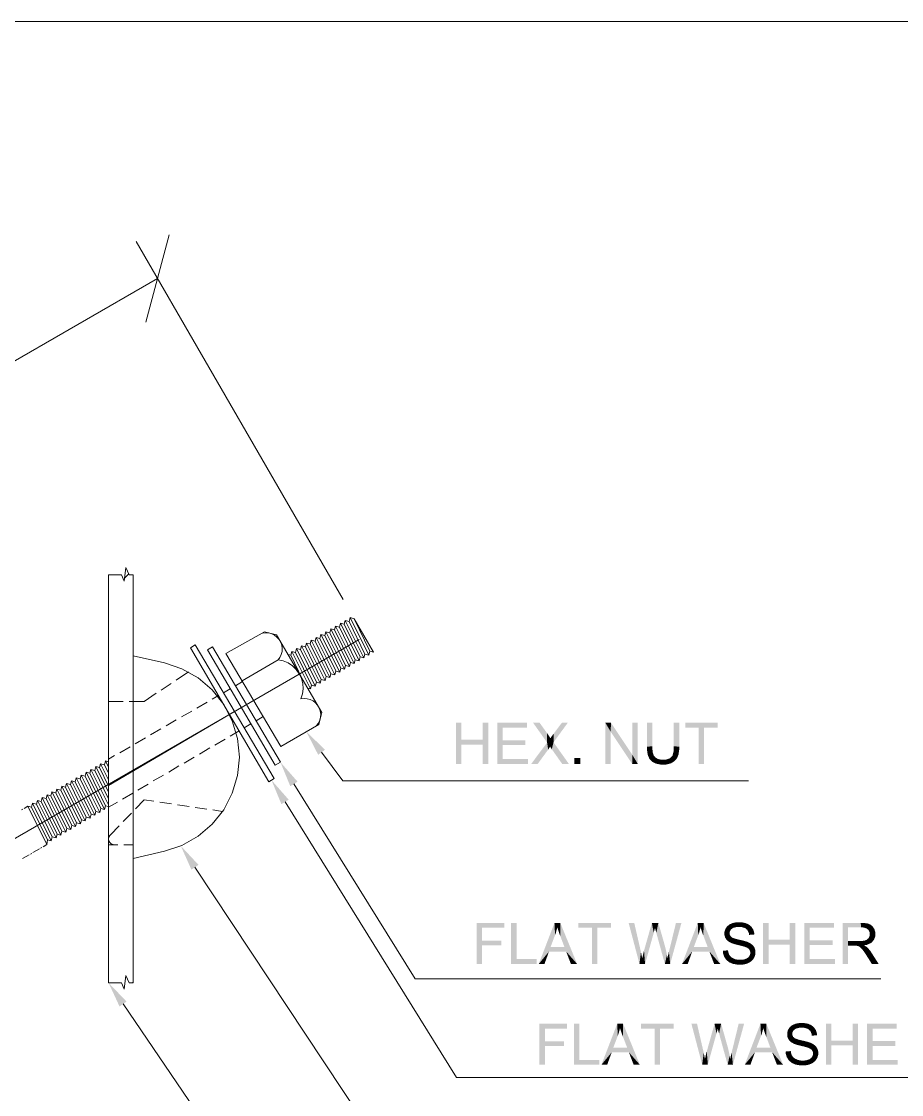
# Model space of a CAD drawing. Header units: millimetres. Extents: x 2 to 579, y 1 to 405.
# Drawn here: x 183.22 to 201.74, y 126.19 to 148.78 of the extents above; entities that cross this region are included whole.
import ezdxf

# ---------------------------------------------------------------- set-up
doc = ezdxf.new("R2010")
doc.units = ezdxf.units.MM
doc.linetypes.add('XKITLINE00', pattern=[0])
doc.layers.add('LinkedObject', color=7, linetype='Continuous', lineweight=0)

# ---------------------------------------------------------------- blocks, each defined once
blk = doc.blocks.new('*A4')
at = {"layer": 'LinkedObject'}
for color, points in [(7, [(192.477, 133.66), (192.363, 133.151), (192.363, 134.015)]), (7, [(192.477, 133.66), (192.363, 134.015), (192.477, 134.015)]), (7, [(193.041, 134.015), (192.927, 133.66), (192.927, 134.015)]), (7, [(192.927, 133.558), (192.927, 133.66), (193.041, 134.015)]), (7, [(192.927, 133.558), (193.041, 134.015), (193.041, 133.151)]), (7, [(193.346, 133.649), (193.232, 133.151), (193.232, 134.015)]), (7, [(193.346, 133.649), (193.232, 134.015), (193.346, 133.913)]), (7, [(193.857, 133.913), (193.232, 134.015), (193.857, 134.015)]), (7, [(193.346, 133.913), (193.232, 134.015), (193.857, 133.913)]), (7, [(194.124, 134.015), (194.281, 133.599), (193.987, 134.015)]), (7, [(194.281, 133.795), (194.281, 133.599), (194.124, 134.015)]), (7, [(194.416, 133.605), (194.417, 133.785), (194.715, 134.015)]), (7, [(194.715, 134.015), (194.417, 133.785), (194.591, 134.015)]), (7, [(195.508, 134.015), (195.618, 133.83), (195.508, 133.151)]), (7, [(195.618, 133.83), (195.508, 134.015), (195.626, 134.015)]), (7, [(195.618, 133.83), (195.626, 134.015), (196.071, 133.151)]), (7, [(196.071, 133.151), (195.626, 134.015), (196.078, 133.337)]), (7, [(196.188, 134.015), (196.078, 133.337), (196.078, 134.015)]), (7, [(196.188, 133.151), (196.078, 133.337), (196.188, 134.015)]), (7, [(196.497, 134.015), (196.383, 133.516), (196.383, 134.015)]), (7, [(196.497, 133.517), (196.383, 133.516), (196.497, 134.015)]), (7, [(197.062, 134.015), (196.948, 133.517), (196.948, 134.015)]), (7, [(197.062, 133.516), (196.948, 133.517), (197.062, 134.015)]), (7, [(197.187, 134.015), (197.471, 133.913), (197.187, 133.913)]), (7, [(197.585, 133.913), (197.471, 133.913), (197.187, 134.015)]), (7, [(197.585, 133.913), (197.187, 134.015), (197.871, 134.015)]), (7, [(197.585, 133.913), (197.871, 134.015), (197.871, 133.913)]), (6, [(189.606, 133.449), (189.462, 133.342), (189.212, 133.829)]), (7, [(194.305, 133.76), (194.281, 133.599), (194.281, 133.795)]), (7, [(194.417, 133.785), (194.416, 133.605), (194.398, 133.76)]), (7, [(195.508, 133.151), (195.618, 133.83), (195.618, 133.151)]), (7, [(197.471, 133.151), (197.585, 133.913), (197.585, 133.151)]), (7, [(197.471, 133.913), (197.585, 133.913), (197.471, 133.151)]), (7, [(192.477, 133.558), (192.363, 133.151), (192.477, 133.66)]), (7, [(192.363, 133.151), (192.477, 133.558), (192.477, 133.151)]), (7, [(192.477, 133.66), (192.927, 133.558), (192.477, 133.558)]), (7, [(192.927, 133.66), (192.927, 133.558), (192.477, 133.66)]), (7, [(192.927, 133.558), (193.041, 133.151), (192.927, 133.151)]), (7, [(193.346, 133.547), (193.232, 133.151), (193.346, 133.649)]), (7, [(193.825, 133.547), (193.346, 133.649), (193.825, 133.649)]), (7, [(193.346, 133.547), (193.346, 133.649), (193.825, 133.547)]), (7, [(194.281, 133.599), (194.303, 133.451), (193.947, 133.151)]), (7, [(194.34, 133.707), (194.281, 133.599), (194.305, 133.76)]), (7, [(194.35, 133.689), (194.281, 133.599), (194.34, 133.707)]), (7, [(194.281, 133.599), (194.35, 133.689), (194.416, 133.605)]), (7, [(194.416, 133.605), (194.344, 133.513), (194.281, 133.599)]), (7, [(194.303, 133.451), (194.281, 133.599), (194.309, 133.46)]), (7, [(194.309, 133.46), (194.281, 133.599), (194.33, 133.491)]), (7, [(194.33, 133.491), (194.281, 133.599), (194.344, 133.513)]), (7, [(194.344, 133.513), (194.416, 133.605), (194.353, 133.499)]), (7, [(194.364, 133.711), (194.416, 133.605), (194.35, 133.689)]), (7, [(194.353, 133.499), (194.416, 133.605), (194.37, 133.472)]), (7, [(194.398, 133.76), (194.416, 133.605), (194.364, 133.711)]), (7, [(194.37, 133.472), (194.416, 133.605), (194.38, 133.459)]), (7, [(194.38, 133.459), (194.416, 133.605), (194.597, 133.151)]), (7, [(194.597, 133.151), (194.416, 133.605), (194.738, 133.151)]), (7, [(193.346, 133.253), (193.232, 133.151), (193.346, 133.547)]), (7, [(193.947, 133.151), (194.303, 133.451), (194.084, 133.151)]), (7, [(196.078, 133.337), (196.188, 133.151), (196.071, 133.151)]), (7, [(196.497, 133.517), (196.383, 133.447), (196.383, 133.516)]), (7, [(196.497, 133.46), (196.383, 133.447), (196.497, 133.517)]), (7, [(196.497, 133.46), (196.416, 133.3), (196.383, 133.447)]), (7, [(196.383, 133.447), (196.416, 133.3), (196.399, 133.339)]), (7, [(196.507, 133.377), (196.416, 133.3), (196.497, 133.46)]), (7, [(196.416, 133.3), (196.507, 133.377), (196.518, 133.351)]), (7, [(196.528, 133.324), (196.416, 133.3), (196.518, 133.351)]), (7, [(196.528, 133.324), (196.526, 133.178), (196.416, 133.3)]), (7, [(196.564, 133.283), (196.526, 133.178), (196.528, 133.324)]), (7, [(197.032, 133.309), (196.894, 133.297), (196.921, 133.325)]), (7, [(196.921, 133.325), (197.062, 133.516), (197.032, 133.309)]), (7, [(196.948, 133.435), (197.062, 133.516), (196.921, 133.325)]), (7, [(197.062, 133.516), (196.948, 133.435), (196.948, 133.517)]), (7, [(197.032, 133.309), (197.062, 133.516), (197.047, 133.348)]), (7, [(197.047, 133.348), (197.062, 133.516), (197.062, 133.451)]), (6, [(189.028, 132.776), (188.875, 132.68), (188.667, 133.187)]), (7, [(193.232, 133.151), (193.346, 133.253), (193.877, 133.151)]), (7, [(193.877, 133.151), (193.346, 133.253), (193.877, 133.253)]), (7, [(194.977, 133.272), (194.856, 133.151), (194.856, 133.272)]), (7, [(194.977, 133.151), (194.856, 133.151), (194.977, 133.272)]), (7, [(196.416, 133.3), (196.526, 133.178), (196.432, 133.26)]), (7, [(196.432, 133.26), (196.526, 133.178), (196.487, 133.199)]), (7, [(196.526, 133.178), (196.564, 133.283), (196.589, 133.268)]), (7, [(196.615, 133.254), (196.526, 133.178), (196.589, 133.268)]), (7, [(196.615, 133.254), (196.724, 133.137), (196.526, 133.178)]), (7, [(196.526, 133.178), (196.724, 133.137), (196.564, 133.158)]), (7, [(196.564, 133.158), (196.724, 133.137), (196.663, 133.137)]), (7, [(196.677, 133.239), (196.724, 133.137), (196.615, 133.254)]), (7, [(196.724, 133.137), (196.677, 133.239), (196.714, 133.239)]), (7, [(196.777, 133.239), (196.724, 133.137), (196.714, 133.239)]), (7, [(196.724, 133.137), (196.777, 133.239), (196.787, 133.137)]), (7, [(196.926, 133.185), (196.777, 133.239), (196.867, 133.268)]), (7, [(196.887, 133.161), (196.777, 133.239), (196.926, 133.185)]), (7, [(196.787, 133.137), (196.777, 133.239), (196.887, 133.161)]), (7, [(196.894, 133.297), (196.964, 133.209), (196.867, 133.268)]), (7, [(196.867, 133.268), (196.964, 133.209), (196.926, 133.185)]), (7, [(197.017, 133.271), (196.894, 133.297), (197.032, 133.309)]), (7, [(196.964, 133.209), (196.894, 133.297), (197.017, 133.271)]), (6, [(188.841, 132.397), (188.688, 132.302), (188.479, 132.808)]), (6, [(186.943, 131.024), (186.793, 130.924), (186.57, 131.424)]), (7, [(192.912, 129.431), (192.798, 128.937), (192.798, 129.801)]), (7, [(192.912, 129.431), (192.798, 129.801), (192.912, 129.699)]), (7, [(193.38, 129.699), (192.798, 129.801), (193.38, 129.801)]), (7, [(192.912, 129.699), (192.798, 129.801), (193.38, 129.699)]), (7, [(193.638, 129.801), (193.524, 128.937), (193.524, 129.801)]), (7, [(193.638, 129.039), (193.524, 128.937), (193.638, 129.801)]), (7, [(194.436, 129.801), (194.448, 129.545), (194.105, 128.937)]), (7, [(194.448, 129.545), (194.436, 129.801), (194.463, 129.586)]), (7, [(194.463, 129.586), (194.436, 129.801), (194.486, 129.669)]), (7, [(194.486, 129.669), (194.436, 129.801), (194.494, 129.711)]), (7, [(194.559, 129.801), (194.494, 129.711), (194.436, 129.801)]), (7, [(194.494, 129.711), (194.559, 129.801), (194.505, 129.675)]), (7, [(194.505, 129.675), (194.559, 129.801), (194.535, 129.585)]), (7, [(194.535, 129.585), (194.559, 129.801), (194.556, 129.531)]), (7, [(194.556, 129.531), (194.559, 129.801), (194.646, 129.292)]), (7, [(194.646, 129.292), (194.559, 129.801), (194.682, 129.199)]), (7, [(194.682, 129.199), (194.559, 129.801), (194.912, 128.937)]), (7, [(194.939, 129.801), (195.223, 129.699), (194.939, 129.699)]), (7, [(195.337, 129.699), (195.223, 129.699), (194.939, 129.801)]), (7, [(195.337, 129.699), (194.939, 129.801), (195.623, 129.801)]), (7, [(195.337, 129.699), (195.623, 129.801), (195.623, 129.699)]), (7, [(196.115, 129.801), (196.225, 128.937), (195.997, 129.801)]), (7, [(196.246, 129.235), (196.225, 128.937), (196.115, 129.801)]), (7, [(196.486, 129.801), (196.526, 129.595), (196.321, 129.218)]), (7, [(196.526, 129.595), (196.486, 129.801), (196.531, 129.616)]), (7, [(196.531, 129.616), (196.486, 129.801), (196.544, 129.667)]), (7, [(196.544, 129.667), (196.486, 129.801), (196.552, 129.697)]), (7, [(196.623, 129.801), (196.552, 129.697), (196.486, 129.801)]), (7, [(196.552, 129.697), (196.623, 129.801), (196.554, 129.687)]), (7, [(196.554, 129.687), (196.623, 129.801), (196.568, 129.636)]), (7, [(196.568, 129.636), (196.623, 129.801), (196.579, 129.595)]), (7, [(196.579, 129.595), (196.623, 129.801), (196.747, 129.364)]), (7, [(197.108, 129.801), (196.858, 129.246), (196.993, 129.801)]), (7, [(196.872, 128.937), (196.858, 129.246), (197.108, 129.801)]), (7, [(197.452, 129.801), (197.463, 129.545), (197.12, 128.937)]), (7, [(197.463, 129.545), (197.452, 129.801), (197.478, 129.586)]), (7, [(197.478, 129.586), (197.452, 129.801), (197.501, 129.669)]), (7, [(197.501, 129.669), (197.452, 129.801), (197.51, 129.711)]), (7, [(197.575, 129.801), (197.51, 129.711), (197.452, 129.801)]), (7, [(197.51, 129.711), (197.575, 129.801), (197.52, 129.675)]), (7, [(197.52, 129.675), (197.575, 129.801), (197.551, 129.585)]), (7, [(197.551, 129.585), (197.575, 129.801), (197.571, 129.531)]), (7, [(197.571, 129.531), (197.575, 129.801), (197.661, 129.292)]), (7, [(197.661, 129.292), (197.575, 129.801), (197.697, 129.199)]), (7, [(197.697, 129.199), (197.575, 129.801), (197.927, 128.937)]), (7, [(198.069, 129.728), (198.17, 129.677), (198.05, 129.7)]), (7, [(198.123, 129.772), (198.17, 129.677), (198.069, 129.728)]), (7, [(198.194, 129.696), (198.123, 129.772), (198.158, 129.786)]), (7, [(198.17, 129.677), (198.123, 129.772), (198.194, 129.696)]), (7, [(198.194, 129.801), (198.269, 129.715), (198.158, 129.786)]), (7, [(198.158, 129.786), (198.269, 129.715), (198.194, 129.696)]), (7, [(198.273, 129.816), (198.269, 129.715), (198.194, 129.801)]), (7, [(198.317, 129.816), (198.269, 129.715), (198.273, 129.816)]), (7, [(198.269, 129.715), (198.317, 129.816), (198.321, 129.715)]), (7, [(198.317, 129.816), (198.371, 129.715), (198.321, 129.715)]), (7, [(198.449, 129.8), (198.317, 129.816), (198.365, 129.816)]), (7, [(198.486, 129.785), (198.317, 129.816), (198.449, 129.8)]), (7, [(198.446, 129.694), (198.317, 129.816), (198.486, 129.785)]), (7, [(198.371, 129.715), (198.317, 129.816), (198.446, 129.694)]), (7, [(198.486, 129.785), (198.472, 129.673), (198.446, 129.694)]), (7, [(198.523, 129.77), (198.472, 129.673), (198.486, 129.785)]), (7, [(198.472, 129.673), (198.523, 129.77), (198.497, 129.652)]), (7, [(198.497, 129.652), (198.523, 129.77), (198.599, 129.694)]), (7, [(198.599, 129.694), (198.523, 129.77), (198.579, 129.724)]), (7, [(198.941, 129.446), (198.827, 128.937), (198.827, 129.801)]), (7, [(198.941, 129.446), (198.827, 129.801), (198.941, 129.801)]), (7, [(199.504, 129.801), (199.39, 129.446), (199.39, 129.801)]), (7, [(199.39, 129.344), (199.39, 129.446), (199.504, 129.801)]), (7, [(199.39, 129.344), (199.504, 129.801), (199.504, 128.937)]), (7, [(199.81, 129.435), (199.696, 128.937), (199.696, 129.801)]), (7, [(199.81, 129.435), (199.696, 129.801), (199.81, 129.699)]), (7, [(200.321, 129.699), (199.696, 129.801), (200.321, 129.801)]), (7, [(199.81, 129.699), (199.696, 129.801), (200.321, 129.699)]), (7, [(200.615, 129.42), (200.501, 128.937), (200.501, 129.801)]), (7, [(200.501, 129.801), (200.615, 129.706), (200.615, 129.42)]), (7, [(200.888, 129.706), (200.501, 129.801), (200.883, 129.801)]), (7, [(200.615, 129.706), (200.501, 129.801), (200.888, 129.706)]), (7, [(200.883, 129.801), (200.936, 129.706), (200.888, 129.706)]), (7, [(201.028, 129.79), (200.883, 129.801), (200.941, 129.801)]), (7, [(201.058, 129.778), (200.883, 129.801), (201.028, 129.79)]), (7, [(201.006, 129.686), (200.883, 129.801), (201.058, 129.778)]), (7, [(200.936, 129.706), (200.883, 129.801), (201.006, 129.686)]), (7, [(201.058, 129.778), (201.028, 129.667), (201.006, 129.686)]), (7, [(201.088, 129.766), (201.028, 129.667), (201.058, 129.778)]), (7, [(201.028, 129.667), (201.088, 129.766), (201.05, 129.647)]), (7, [(201.05, 129.647), (201.088, 129.766), (201.154, 129.696)]), (7, [(201.154, 129.696), (201.088, 129.766), (201.136, 129.725)]), (7, [(194.105, 128.937), (194.448, 129.545), (194.353, 129.292)]), (7, [(195.223, 128.937), (195.337, 129.699), (195.337, 128.937)]), (7, [(195.223, 129.699), (195.337, 129.699), (195.223, 128.937)]), (7, [(196.321, 129.218), (196.526, 129.595), (196.343, 128.937)]), (7, [(196.747, 129.364), (196.76, 128.937), (196.579, 129.595)]), (7, [(197.12, 128.937), (197.463, 129.545), (197.368, 129.292)]), (7, [(198.05, 129.7), (198.013, 129.578), (198.032, 129.672)]), (7, [(198.146, 129.658), (198.013, 129.578), (198.05, 129.7)]), (7, [(198.032, 129.672), (198.013, 129.578), (198.013, 129.61)]), (7, [(198.123, 129.612), (198.013, 129.578), (198.146, 129.658)]), (7, [(198.013, 129.578), (198.123, 129.612), (198.123, 129.585)]), (7, [(198.123, 129.562), (198.013, 129.578), (198.123, 129.585)]), (7, [(198.013, 129.578), (198.123, 129.562), (198.013, 129.548)]), (7, [(198.013, 129.548), (198.123, 129.562), (198.028, 129.494)]), (7, [(198.028, 129.494), (198.123, 129.562), (198.043, 129.47)]), (7, [(198.043, 129.47), (198.123, 129.562), (198.14, 129.524)]), (7, [(198.14, 129.524), (198.104, 129.406), (198.043, 129.47)]), (7, [(198.05, 129.7), (198.17, 129.677), (198.146, 129.658)]), (7, [(198.156, 129.509), (198.104, 129.406), (198.14, 129.524)]), (7, [(198.104, 129.406), (198.156, 129.509), (198.135, 129.389)]), (7, [(198.135, 129.389), (198.156, 129.509), (198.173, 129.493)]), (7, [(198.135, 129.389), (198.173, 129.493), (198.159, 129.377)]), (7, [(198.159, 129.377), (198.173, 129.493), (198.242, 129.35)]), (7, [(198.242, 129.35), (198.173, 129.493), (198.259, 129.463)]), (7, [(198.599, 129.694), (198.527, 129.59), (198.497, 129.652)]), (7, [(198.619, 129.664), (198.527, 129.59), (198.599, 129.694)]), (7, [(198.64, 129.596), (198.527, 129.59), (198.619, 129.664)]), (7, [(198.641, 129.558), (198.527, 129.59), (198.64, 129.596)]), (7, [(198.527, 129.59), (198.641, 129.558), (198.531, 129.549)]), (7, [(201.05, 129.488), (201.131, 129.411), (201.038, 129.471)]), (7, [(201.154, 129.696), (201.072, 129.597), (201.05, 129.647)]), (7, [(201.061, 129.506), (201.131, 129.411), (201.05, 129.488)]), (7, [(201.061, 129.506), (201.19, 129.566), (201.131, 129.411)]), (7, [(201.072, 129.545), (201.19, 129.566), (201.061, 129.506)]), (7, [(201.172, 129.666), (201.072, 129.597), (201.154, 129.696)]), (7, [(201.19, 129.601), (201.072, 129.597), (201.172, 129.666)]), (7, [(201.19, 129.566), (201.072, 129.597), (201.19, 129.601)]), (7, [(201.072, 129.597), (201.19, 129.566), (201.072, 129.566)]), (7, [(201.19, 129.566), (201.072, 129.545), (201.072, 129.566)]), (7, [(201.131, 129.411), (201.19, 129.566), (201.16, 129.442)]), (7, [(201.16, 129.442), (201.19, 129.566), (201.19, 129.52)]), (7, [(192.912, 129.33), (192.798, 128.937), (192.912, 129.431)]), (7, [(192.798, 128.937), (192.912, 129.33), (192.912, 128.937)]), (7, [(193.317, 129.33), (192.912, 129.431), (193.317, 129.431)]), (7, [(192.912, 129.33), (192.912, 129.431), (193.317, 129.33)]), (7, [(194.32, 129.199), (194.105, 128.937), (194.353, 129.292)]), (7, [(194.353, 129.292), (194.682, 129.199), (194.32, 129.199)]), (7, [(194.646, 129.292), (194.682, 129.199), (194.353, 129.292)]), (7, [(196.77, 129.282), (196.76, 128.937), (196.747, 129.364)]), (7, [(196.804, 129.129), (196.76, 128.937), (196.77, 129.282)]), (7, [(197.335, 129.199), (197.12, 128.937), (197.368, 129.292)]), (7, [(197.368, 129.292), (197.697, 129.199), (197.335, 129.199)]), (7, [(197.661, 129.292), (197.697, 129.199), (197.368, 129.292)]), (7, [(198.043, 129.47), (198.104, 129.406), (198.058, 129.446)]), (7, [(198.242, 129.35), (198.259, 129.463), (198.302, 129.335)]), (7, [(198.302, 129.335), (198.259, 129.463), (198.329, 129.447)]), (7, [(198.302, 129.335), (198.329, 129.447), (198.361, 129.321)]), (7, [(198.361, 129.321), (198.329, 129.447), (198.398, 129.431)]), (7, [(198.361, 129.321), (198.398, 129.431), (198.438, 129.3)]), (7, [(198.438, 129.3), (198.398, 129.431), (198.456, 129.293)]), (7, [(198.456, 129.293), (198.398, 129.431), (198.483, 129.283)]), (7, [(198.494, 129.404), (198.483, 129.283), (198.398, 129.431)]), (7, [(198.52, 129.392), (198.483, 129.283), (198.494, 129.404)]), (7, [(198.483, 129.283), (198.52, 129.392), (198.522, 129.258)]), (7, [(198.522, 129.258), (198.52, 129.392), (198.557, 129.374)]), (7, [(198.522, 129.258), (198.557, 129.374), (198.534, 129.242)]), (7, [(198.534, 129.242), (198.557, 129.374), (198.545, 129.227)]), (7, [(198.557, 129.374), (198.631, 129.304), (198.545, 129.227)]), (7, [(198.545, 129.227), (198.631, 129.304), (198.557, 129.192)]), (7, [(198.631, 129.304), (198.557, 129.374), (198.613, 129.33)]), (7, [(198.557, 129.192), (198.631, 129.304), (198.649, 129.277)]), (7, [(198.557, 129.192), (198.649, 129.277), (198.557, 129.171)]), (7, [(198.557, 129.171), (198.649, 129.277), (198.557, 129.151)]), (7, [(198.649, 129.277), (198.667, 129.181), (198.557, 129.151)]), (7, [(198.667, 129.181), (198.649, 129.277), (198.667, 129.216)]), (7, [(198.941, 129.344), (198.827, 128.937), (198.941, 129.446)]), (7, [(198.827, 128.937), (198.941, 129.344), (198.941, 128.937)]), (7, [(198.941, 129.446), (199.39, 129.344), (198.941, 129.344)]), (7, [(199.39, 129.446), (199.39, 129.344), (198.941, 129.446)]), (7, [(199.39, 129.344), (199.504, 128.937), (199.39, 128.937)]), (7, [(199.81, 129.333), (199.696, 128.937), (199.81, 129.435)]), (7, [(199.81, 129.039), (199.696, 128.937), (199.81, 129.333)]), (7, [(200.289, 129.333), (199.81, 129.435), (200.289, 129.435)]), (7, [(199.81, 129.333), (199.81, 129.435), (200.289, 129.333)]), (7, [(200.615, 129.42), (200.615, 129.321), (200.501, 128.937)]), (7, [(200.501, 128.937), (200.615, 129.321), (200.615, 128.937)]), (7, [(200.747, 129.321), (200.615, 129.42), (200.86, 129.42)]), (7, [(200.615, 129.321), (200.615, 129.42), (200.747, 129.321)]), (7, [(200.747, 129.321), (200.86, 129.42), (200.769, 129.321)]), (7, [(200.769, 129.321), (200.86, 129.42), (200.801, 129.319)]), (7, [(200.801, 129.319), (200.86, 129.42), (200.81, 129.317)]), (7, [(200.81, 129.317), (200.86, 129.42), (200.824, 129.314)]), (7, [(200.824, 129.314), (200.86, 129.42), (200.85, 129.302)]), (7, [(200.85, 129.302), (200.86, 129.42), (200.899, 129.42)]), (7, [(200.85, 129.302), (200.899, 129.42), (200.863, 129.294)]), (7, [(200.899, 129.42), (200.947, 129.33), (200.863, 129.294)]), (7, [(200.863, 129.294), (200.947, 129.33), (200.875, 129.286)]), (7, [(200.947, 129.33), (200.904, 129.257), (200.875, 129.286)]), (7, [(200.96, 129.428), (200.947, 129.33), (200.899, 129.42)]), (7, [(200.97, 129.319), (200.904, 129.257), (200.947, 129.33)]), (7, [(200.904, 129.257), (200.97, 129.319), (200.921, 129.236)]), (7, [(200.921, 129.236), (200.97, 129.319), (200.937, 129.215)]), (7, [(200.937, 129.215), (200.97, 129.319), (201.016, 129.287)]), (7, [(201.016, 129.287), (200.978, 129.156), (200.937, 129.215)]), (7, [(200.947, 129.33), (200.96, 129.428), (201.009, 129.339)]), (7, [(200.982, 129.436), (201.131, 129.411), (200.96, 129.428)]), (7, [(201.101, 129.379), (200.96, 129.428), (201.131, 129.411)]), (7, [(201.009, 129.339), (200.96, 129.428), (201.101, 129.379)]), (7, [(201.016, 129.287), (200.97, 129.319), (201.004, 129.298)]), (7, [(201.041, 129.264), (200.978, 129.156), (201.016, 129.287)]), (7, [(201.088, 129.207), (200.978, 129.156), (201.041, 129.264)]), (7, [(201.004, 129.445), (201.131, 129.411), (200.982, 129.436)]), (7, [(201.131, 129.411), (201.004, 129.445), (201.038, 129.471)]), (7, [(193.524, 128.937), (193.638, 129.039), (194.063, 128.937)]), (7, [(194.063, 128.937), (193.638, 129.039), (194.063, 129.039)]), (7, [(194.105, 128.937), (194.32, 129.199), (194.225, 128.937)]), (7, [(194.682, 129.199), (194.912, 128.937), (194.782, 128.937)]), (7, [(196.256, 129.19), (196.225, 128.937), (196.246, 129.235)]), (7, [(196.274, 129.102), (196.225, 128.937), (196.256, 129.19)]), (7, [(196.282, 129.058), (196.225, 128.937), (196.274, 129.102)]), (7, [(196.282, 129.058), (196.343, 128.937), (196.225, 128.937)]), (7, [(196.299, 129.127), (196.343, 128.937), (196.282, 129.058)]), (7, [(196.318, 129.207), (196.343, 128.937), (196.299, 129.127)]), (7, [(196.321, 129.218), (196.343, 128.937), (196.318, 129.207)]), (7, [(196.814, 129.058), (196.76, 128.937), (196.804, 129.129)]), (7, [(196.814, 129.058), (196.872, 128.937), (196.76, 128.937)]), (7, [(196.823, 129.099), (196.872, 128.937), (196.814, 129.058)]), (7, [(196.844, 129.193), (196.872, 128.937), (196.823, 129.099)]), (7, [(196.858, 129.246), (196.872, 128.937), (196.844, 129.193)]), (7, [(197.12, 128.937), (197.335, 129.199), (197.241, 128.937)]), (7, [(197.697, 129.199), (197.927, 128.937), (197.797, 128.937)]), (7, [(198.093, 129.192), (197.981, 129.215), (198.089, 129.224)]), (7, [(197.981, 129.215), (198.028, 129.059), (197.982, 129.171)]), (7, [(198.093, 129.192), (198.028, 129.059), (197.981, 129.215)]), (7, [(197.982, 129.171), (198.028, 129.059), (198.006, 129.094)]), (7, [(198.111, 129.138), (198.028, 129.059), (198.093, 129.192)]), (7, [(198.028, 129.059), (198.111, 129.138), (198.051, 129.025)]), (7, [(198.051, 129.025), (198.111, 129.138), (198.113, 128.974)]), (7, [(198.125, 129.118), (198.113, 128.974), (198.111, 129.138)]), (7, [(198.139, 129.097), (198.113, 128.974), (198.125, 129.118)]), (7, [(198.139, 129.097), (198.152, 128.957), (198.113, 128.974)]), (7, [(198.182, 129.063), (198.152, 128.957), (198.139, 129.097)]), (7, [(198.152, 128.957), (198.182, 129.063), (198.192, 128.94)]), (7, [(198.211, 129.05), (198.192, 128.94), (198.182, 129.063)]), (7, [(198.241, 129.037), (198.192, 128.94), (198.211, 129.05)]), (7, [(198.241, 129.037), (198.29, 128.923), (198.192, 128.94)]), (7, [(198.307, 129.025), (198.29, 128.923), (198.241, 129.037)]), (7, [(198.434, 129.034), (198.515, 128.956), (198.376, 129.025)]), (7, [(198.459, 129.044), (198.608, 129.021), (198.434, 129.034)]), (7, [(198.551, 128.973), (198.434, 129.034), (198.608, 129.021)]), (7, [(198.515, 128.956), (198.434, 129.034), (198.551, 128.973)]), (7, [(198.484, 129.054), (198.608, 129.021), (198.459, 129.044)]), (7, [(198.521, 129.08), (198.628, 129.051), (198.484, 129.054)]), (7, [(198.484, 129.054), (198.628, 129.051), (198.608, 129.021)]), (7, [(198.533, 129.097), (198.647, 129.082), (198.521, 129.08)]), (7, [(198.628, 129.051), (198.521, 129.08), (198.647, 129.082)]), (7, [(198.545, 129.114), (198.647, 129.082), (198.533, 129.097)]), (7, [(198.545, 129.114), (198.667, 129.181), (198.647, 129.082)]), (7, [(198.557, 129.151), (198.667, 129.181), (198.545, 129.114)]), (7, [(198.647, 129.082), (198.667, 129.181), (198.667, 129.147)]), (7, [(199.696, 128.937), (199.81, 129.039), (200.341, 128.937)]), (7, [(200.341, 128.937), (199.81, 129.039), (200.341, 129.039)]), (7, [(200.978, 129.156), (201.088, 129.207), (201.003, 129.117)]), (7, [(201.003, 129.117), (201.088, 129.207), (201.11, 129.172)]), (7, [(201.003, 129.117), (201.11, 129.172), (201.117, 128.937)]), (7, [(201.117, 128.937), (201.11, 129.172), (201.26, 128.937)]), (7, [(198.307, 129.025), (198.349, 128.923), (198.29, 128.923)]), (7, [(198.344, 129.025), (198.349, 128.923), (198.307, 129.025)]), (7, [(198.344, 129.025), (198.395, 128.923), (198.349, 128.923)]), (7, [(198.376, 129.025), (198.395, 128.923), (198.344, 129.025)]), (7, [(198.376, 129.025), (198.515, 128.956), (198.395, 128.923)]), (7, [(198.395, 128.923), (198.515, 128.956), (198.478, 128.94)]), (6, [(185.428, 128.145), (185.28, 128.043), (185.05, 128.54)]), (7, [(194.233, 127.31), (194.119, 126.816), (194.119, 127.68)]), (7, [(194.233, 127.31), (194.119, 127.68), (194.233, 127.578)]), (7, [(194.701, 127.578), (194.119, 127.68), (194.701, 127.68)]), (7, [(194.233, 127.578), (194.119, 127.68), (194.701, 127.578)]), (7, [(194.958, 127.68), (194.844, 126.816), (194.844, 127.68)]), (7, [(194.958, 126.918), (194.844, 126.816), (194.958, 127.68)]), (7, [(195.757, 127.68), (195.768, 127.424), (195.425, 126.816)]), (7, [(195.768, 127.424), (195.757, 127.68), (195.783, 127.465)]), (7, [(195.783, 127.465), (195.757, 127.68), (195.806, 127.547)]), (7, [(195.806, 127.547), (195.757, 127.68), (195.815, 127.589)]), (7, [(195.88, 127.68), (195.815, 127.589), (195.757, 127.68)]), (7, [(195.815, 127.589), (195.88, 127.68), (195.825, 127.554)]), (7, [(195.825, 127.554), (195.88, 127.68), (195.856, 127.464)]), (7, [(195.856, 127.464), (195.88, 127.68), (195.876, 127.409)]), (7, [(195.876, 127.409), (195.88, 127.68), (195.967, 127.171)]), (7, [(195.967, 127.171), (195.88, 127.68), (196.002, 127.077)]), (7, [(196.002, 127.077), (195.88, 127.68), (196.232, 126.816)]), (7, [(196.26, 127.68), (196.544, 127.578), (196.26, 127.578)]), (7, [(196.658, 127.578), (196.544, 127.578), (196.26, 127.68)]), (7, [(196.658, 127.578), (196.26, 127.68), (196.944, 127.68)]), (7, [(196.658, 127.578), (196.944, 127.68), (196.944, 127.578)]), (7, [(197.436, 127.68), (197.545, 126.816), (197.318, 127.68)]), (7, [(197.567, 127.113), (197.545, 126.816), (197.436, 127.68)]), (7, [(197.806, 127.68), (197.846, 127.474), (197.642, 127.096)]), (7, [(197.846, 127.474), (197.806, 127.68), (197.852, 127.495)]), (7, [(197.852, 127.495), (197.806, 127.68), (197.865, 127.545)]), (7, [(197.865, 127.545), (197.806, 127.68), (197.872, 127.575)]), (7, [(197.944, 127.68), (197.872, 127.575), (197.806, 127.68)]), (7, [(197.872, 127.575), (197.944, 127.68), (197.874, 127.566)]), (7, [(197.874, 127.566), (197.944, 127.68), (197.888, 127.515)]), (7, [(197.888, 127.515), (197.944, 127.68), (197.9, 127.474)]), (7, [(197.9, 127.474), (197.944, 127.68), (198.067, 127.242)]), (7, [(198.428, 127.68), (198.178, 127.124), (198.313, 127.68)]), (7, [(198.192, 126.816), (198.178, 127.124), (198.428, 127.68)]), (7, [(198.772, 127.68), (198.784, 127.424), (198.441, 126.816)]), (7, [(198.784, 127.424), (198.772, 127.68), (198.799, 127.465)]), (7, [(198.799, 127.465), (198.772, 127.68), (198.822, 127.547)]), (7, [(198.822, 127.547), (198.772, 127.68), (198.83, 127.589)]), (7, [(198.895, 127.68), (198.83, 127.589), (198.772, 127.68)]), (7, [(198.83, 127.589), (198.895, 127.68), (198.841, 127.554)]), (7, [(198.841, 127.554), (198.895, 127.68), (198.871, 127.464)]), (7, [(198.871, 127.464), (198.895, 127.68), (198.892, 127.409)]), (7, [(198.892, 127.409), (198.895, 127.68), (198.982, 127.171)]), (7, [(198.982, 127.171), (198.895, 127.68), (199.018, 127.077)]), (7, [(199.018, 127.077), (198.895, 127.68), (199.248, 126.816)]), (7, [(199.515, 127.68), (199.59, 127.593), (199.479, 127.665)]), (7, [(199.594, 127.694), (199.59, 127.593), (199.515, 127.68)]), (7, [(199.637, 127.694), (199.59, 127.593), (199.594, 127.694)]), (7, [(199.59, 127.593), (199.637, 127.694), (199.642, 127.593)]), (7, [(199.637, 127.694), (199.692, 127.593), (199.642, 127.593)]), (7, [(199.77, 127.679), (199.637, 127.694), (199.685, 127.694)]), (7, [(199.807, 127.663), (199.637, 127.694), (199.77, 127.679)]), (7, [(199.767, 127.572), (199.637, 127.694), (199.807, 127.663)]), (7, [(199.692, 127.593), (199.637, 127.694), (199.767, 127.572)]), (7, [(200.262, 127.325), (200.148, 126.816), (200.148, 127.68)]), (7, [(200.262, 127.325), (200.148, 127.68), (200.262, 127.68)]), (7, [(200.825, 127.68), (200.711, 127.325), (200.711, 127.68)]), (7, [(200.711, 127.223), (200.711, 127.325), (200.825, 127.68)]), (7, [(200.711, 127.223), (200.825, 127.68), (200.825, 126.816)]), (7, [(201.131, 127.313), (201.017, 126.816), (201.017, 127.68)]), (7, [(201.131, 127.313), (201.017, 127.68), (201.131, 127.578)]), (7, [(201.641, 127.578), (201.017, 127.68), (201.641, 127.68)]), (7, [(201.131, 127.578), (201.017, 127.68), (201.641, 127.578)]), (7, [(196.544, 126.816), (196.658, 127.578), (196.658, 126.816)]), (7, [(196.544, 127.578), (196.658, 127.578), (196.544, 126.816)]), (7, [(197.642, 127.096), (197.846, 127.474), (197.664, 126.816)]), (7, [(198.067, 127.242), (198.081, 126.816), (197.9, 127.474)]), (7, [(199.371, 127.578), (199.334, 127.456), (199.352, 127.55)]), (7, [(199.467, 127.536), (199.334, 127.456), (199.371, 127.578)]), (7, [(199.352, 127.55), (199.334, 127.456), (199.334, 127.489)]), (7, [(199.443, 127.49), (199.334, 127.456), (199.467, 127.536)]), (7, [(199.334, 127.456), (199.443, 127.49), (199.443, 127.464)]), (7, [(199.443, 127.44), (199.334, 127.456), (199.443, 127.464)]), (7, [(199.334, 127.456), (199.443, 127.44), (199.334, 127.426)]), (7, [(199.389, 127.607), (199.491, 127.555), (199.371, 127.578)]), (7, [(199.371, 127.578), (199.491, 127.555), (199.467, 127.536)]), (7, [(199.443, 127.65), (199.491, 127.555), (199.389, 127.607)]), (7, [(199.514, 127.574), (199.443, 127.65), (199.479, 127.665)]), (7, [(199.491, 127.555), (199.443, 127.65), (199.514, 127.574)]), (7, [(199.479, 127.665), (199.59, 127.593), (199.514, 127.574)]), (7, [(199.807, 127.663), (199.792, 127.551), (199.767, 127.572)]), (7, [(199.843, 127.648), (199.792, 127.551), (199.807, 127.663)]), (7, [(199.792, 127.551), (199.843, 127.648), (199.818, 127.53)]), (7, [(199.818, 127.53), (199.843, 127.648), (199.919, 127.572)]), (7, [(199.919, 127.572), (199.848, 127.468), (199.818, 127.53)]), (7, [(199.919, 127.572), (199.843, 127.648), (199.9, 127.602)]), (7, [(199.939, 127.542), (199.848, 127.468), (199.919, 127.572)]), (7, [(199.96, 127.474), (199.848, 127.468), (199.939, 127.542)]), (7, [(199.962, 127.436), (199.848, 127.468), (199.96, 127.474)]), (7, [(199.848, 127.468), (199.962, 127.436), (199.852, 127.427)]), (7, [(194.233, 127.208), (194.119, 126.816), (194.233, 127.31)]), (7, [(194.638, 127.208), (194.233, 127.31), (194.638, 127.31)]), (7, [(194.233, 127.208), (194.233, 127.31), (194.638, 127.208)]), (7, [(195.425, 126.816), (195.768, 127.424), (195.673, 127.171)]), (7, [(198.09, 127.161), (198.081, 126.816), (198.067, 127.242)]), (7, [(198.441, 126.816), (198.784, 127.424), (198.688, 127.171)]), (7, [(199.334, 127.426), (199.443, 127.44), (199.349, 127.372)]), (7, [(199.349, 127.372), (199.443, 127.44), (199.364, 127.348)]), (7, [(199.364, 127.348), (199.443, 127.44), (199.46, 127.402)]), (7, [(199.46, 127.402), (199.425, 127.284), (199.364, 127.348)]), (7, [(199.364, 127.348), (199.425, 127.284), (199.379, 127.324)]), (7, [(199.477, 127.387), (199.425, 127.284), (199.46, 127.402)]), (7, [(199.425, 127.284), (199.477, 127.387), (199.456, 127.268)]), (7, [(199.456, 127.268), (199.477, 127.387), (199.493, 127.372)]), (7, [(199.456, 127.268), (199.493, 127.372), (199.48, 127.255)]), (7, [(199.48, 127.255), (199.493, 127.372), (199.563, 127.228)]), (7, [(199.563, 127.228), (199.493, 127.372), (199.58, 127.341)]), (7, [(199.563, 127.228), (199.58, 127.341), (199.622, 127.214)]), (7, [(199.622, 127.214), (199.58, 127.341), (199.649, 127.325)]), (7, [(199.622, 127.214), (199.649, 127.325), (199.682, 127.2)]), (7, [(199.682, 127.2), (199.649, 127.325), (199.719, 127.31)]), (7, [(199.682, 127.2), (199.719, 127.31), (199.759, 127.179)]), (7, [(199.759, 127.179), (199.719, 127.31), (199.776, 127.172)]), (7, [(199.776, 127.172), (199.719, 127.31), (199.803, 127.161)]), (7, [(199.814, 127.282), (199.803, 127.161), (199.719, 127.31)]), (7, [(199.84, 127.27), (199.803, 127.161), (199.814, 127.282)]), (7, [(199.803, 127.161), (199.84, 127.27), (199.842, 127.136)]), (7, [(199.842, 127.136), (199.84, 127.27), (199.878, 127.253)]), (7, [(199.842, 127.136), (199.878, 127.253), (199.854, 127.121)]), (7, [(199.854, 127.121), (199.878, 127.253), (199.866, 127.106)]), (7, [(199.878, 127.253), (199.952, 127.182), (199.866, 127.106)]), (7, [(199.952, 127.182), (199.878, 127.253), (199.934, 127.209)]), (7, [(200.262, 127.223), (200.148, 126.816), (200.262, 127.325)]), (7, [(200.148, 126.816), (200.262, 127.223), (200.262, 126.816)]), (7, [(200.262, 127.325), (200.711, 127.223), (200.262, 127.223)]), (7, [(200.711, 127.325), (200.711, 127.223), (200.262, 127.325)]), (7, [(200.711, 127.223), (200.825, 126.816), (200.711, 126.816)]), (7, [(201.131, 127.211), (201.017, 126.816), (201.131, 127.313)]), (7, [(201.609, 127.211), (201.131, 127.313), (201.609, 127.313)]), (7, [(201.131, 127.211), (201.131, 127.313), (201.609, 127.211)]), (7, [(194.119, 126.816), (194.233, 127.208), (194.233, 126.816)]), (7, [(195.641, 127.077), (195.425, 126.816), (195.673, 127.171)]), (7, [(195.425, 126.816), (195.641, 127.077), (195.546, 126.816)]), (7, [(195.673, 127.171), (196.002, 127.077), (195.641, 127.077)]), (7, [(195.967, 127.171), (196.002, 127.077), (195.673, 127.171)]), (7, [(196.002, 127.077), (196.232, 126.816), (196.102, 126.816)]), (7, [(197.577, 127.069), (197.545, 126.816), (197.567, 127.113)]), (7, [(197.595, 126.98), (197.545, 126.816), (197.577, 127.069)]), (7, [(197.619, 127.006), (197.664, 126.816), (197.603, 126.936)]), (7, [(197.639, 127.085), (197.664, 126.816), (197.619, 127.006)]), (7, [(197.642, 127.096), (197.664, 126.816), (197.639, 127.085)]), (7, [(198.124, 127.008), (198.081, 126.816), (198.09, 127.161)]), (7, [(198.135, 126.936), (198.081, 126.816), (198.124, 127.008)]), (7, [(198.165, 127.071), (198.192, 126.816), (198.143, 126.977)]), (7, [(198.178, 127.124), (198.192, 126.816), (198.165, 127.071)]), (7, [(198.656, 127.077), (198.441, 126.816), (198.688, 127.171)]), (7, [(198.441, 126.816), (198.656, 127.077), (198.561, 126.816)]), (7, [(198.688, 127.171), (199.018, 127.077), (198.656, 127.077)]), (7, [(198.982, 127.171), (199.018, 127.077), (198.688, 127.171)]), (7, [(199.018, 127.077), (199.248, 126.816), (199.118, 126.816)]), (7, [(199.414, 127.07), (199.302, 127.093), (199.41, 127.103)]), (7, [(199.302, 127.093), (199.349, 126.938), (199.303, 127.05)]), (7, [(199.414, 127.07), (199.349, 126.938), (199.302, 127.093)]), (7, [(199.303, 127.05), (199.349, 126.938), (199.327, 126.972)]), (7, [(199.431, 127.017), (199.349, 126.938), (199.414, 127.07)]), (7, [(199.349, 126.938), (199.431, 127.017), (199.371, 126.904)]), (7, [(199.371, 126.904), (199.431, 127.017), (199.434, 126.852)]), (7, [(199.445, 126.996), (199.434, 126.852), (199.431, 127.017)]), (7, [(199.459, 126.975), (199.434, 126.852), (199.445, 126.996)]), (7, [(199.866, 127.106), (199.952, 127.182), (199.878, 127.07)]), (7, [(199.866, 126.993), (199.988, 127.059), (199.968, 126.96)]), (7, [(199.878, 127.03), (199.988, 127.059), (199.866, 126.993)]), (7, [(199.878, 127.07), (199.952, 127.182), (199.97, 127.156)]), (7, [(199.878, 127.07), (199.97, 127.156), (199.878, 127.05)]), (7, [(199.878, 127.05), (199.97, 127.156), (199.878, 127.03)]), (7, [(199.97, 127.156), (199.988, 127.059), (199.878, 127.03)]), (7, [(199.968, 126.96), (199.988, 127.059), (199.988, 127.025)]), (7, [(199.988, 127.059), (199.97, 127.156), (199.988, 127.094)]), (7, [(201.131, 126.918), (201.017, 126.816), (201.131, 127.211)]), (7, [(194.844, 126.816), (194.958, 126.918), (195.383, 126.816)]), (7, [(195.383, 126.816), (194.958, 126.918), (195.383, 126.918)]), (7, [(197.603, 126.936), (197.545, 126.816), (197.595, 126.98)]), (7, [(197.603, 126.936), (197.664, 126.816), (197.545, 126.816)]), (7, [(198.135, 126.936), (198.192, 126.816), (198.081, 126.816)]), (7, [(198.143, 126.977), (198.192, 126.816), (198.135, 126.936)]), (7, [(199.459, 126.975), (199.473, 126.835), (199.434, 126.852)]), (7, [(199.503, 126.941), (199.473, 126.835), (199.459, 126.975)]), (7, [(199.473, 126.835), (199.503, 126.941), (199.513, 126.818)]), (7, [(199.532, 126.929), (199.513, 126.818), (199.503, 126.941)]), (7, [(199.561, 126.916), (199.513, 126.818), (199.532, 126.929)]), (7, [(199.561, 126.916), (199.611, 126.801), (199.513, 126.818)]), (7, [(199.627, 126.903), (199.611, 126.801), (199.561, 126.916)]), (7, [(199.627, 126.903), (199.669, 126.801), (199.611, 126.801)]), (7, [(199.664, 126.903), (199.669, 126.801), (199.627, 126.903)]), (7, [(199.664, 126.903), (199.715, 126.801), (199.669, 126.801)]), (7, [(199.697, 126.903), (199.715, 126.801), (199.664, 126.903)]), (7, [(199.754, 126.913), (199.835, 126.835), (199.697, 126.903)]), (7, [(199.697, 126.903), (199.835, 126.835), (199.715, 126.801)]), (7, [(199.715, 126.801), (199.835, 126.835), (199.798, 126.818)]), (7, [(199.779, 126.922), (199.929, 126.899), (199.754, 126.913)]), (7, [(199.872, 126.852), (199.754, 126.913), (199.929, 126.899)]), (7, [(199.835, 126.835), (199.754, 126.913), (199.872, 126.852)]), (7, [(199.804, 126.932), (199.929, 126.899), (199.779, 126.922)]), (7, [(199.841, 126.959), (199.948, 126.93), (199.804, 126.932)]), (7, [(199.804, 126.932), (199.948, 126.93), (199.929, 126.899)]), (7, [(199.854, 126.976), (199.968, 126.96), (199.841, 126.959)]), (7, [(199.948, 126.93), (199.841, 126.959), (199.968, 126.96)]), (7, [(199.866, 126.993), (199.968, 126.96), (199.854, 126.976)]), (7, [(201.017, 126.816), (201.131, 126.918), (201.661, 126.816)]), (7, [(201.661, 126.816), (201.131, 126.918), (201.661, 126.918)])]:
    blk.add_hatch(color=color, dxfattribs=at).paths.add_polyline_path(points, flags=17)
at = {"layer": 'LinkedObject', "color": 2, "linetype": 'XKITLINE00', "lineweight": 0}
for p, q in [((128.82, 148.785), (212.972, 148.785)), ((187.131, 135.554), (187.236, 135.616)), ((187.236, 135.616), (188.667, 133.187)), ((188.556, 133.122), (187.131, 135.554)), ((188.556, 133.122), (188.667, 133.187))]:
    blk.add_line(p, q, dxfattribs=at)
at = {"layer": 'LinkedObject', "color": 6, "linetype": 'XKITLINE00', "lineweight": 0}
for p, q in [((185.832, 142.449), (186.325, 144.294)), ((189.985, 136.613), (185.628, 144.151)), ((144.685, 119.448), (186.079, 143.371)), ((175.503, 127.204), (190.324, 135.77)), ((189.534, 133.396), (189.982, 132.794)), ((188.952, 132.728), (191.504, 128.624)), ((189.982, 132.794), (198.517, 132.794)), ((188.764, 132.35), (192.375, 126.545)), ((186.868, 130.974), (191.433, 124.081)), ((191.504, 128.624), (201.307, 128.624)), ((185.354, 128.094), (189.828, 121.535)), ((192.375, 126.545), (210.475, 126.545))]:
    blk.add_line(p, q, dxfattribs=at)
at = {"layer": 'LinkedObject', "color": 7, "linetype": 'XKITLINE00', "lineweight": 0}
for p, q in [((186.079, 143.371), (186.079, 143.371)), ((185.414, 137.285), (185.381, 136.998)), ((185.484, 137.129), (185.414, 137.285)), ((185.05, 128.54), (185.05, 137.129)), ((185.05, 137.129), (185.323, 137.129)), ((185.381, 136.998), (185.323, 137.129)), ((185.474, 137.152), (185.389, 137.067)), ((185.484, 137.129), (185.568, 137.129)), ((185.568, 137.129), (185.568, 128.54)), ((190.435, 135.834), (190.435, 135.834)), ((185.568, 135.428), (186.226, 135.276)), ((186.595, 135.152), (186.226, 135.276)), ((186.935, 134.96), (186.595, 135.152)), ((187.231, 134.707), (186.935, 134.96)), ((187.474, 134.402), (187.231, 134.707)), ((187.654, 134.056), (187.474, 134.402)), ((187.765, 133.682), (187.654, 134.056)), ((187.803, 133.294), (187.765, 133.682)), ((187.765, 132.906), (187.803, 133.294)), ((187.654, 132.532), (187.765, 132.906)), ((187.474, 132.186), (187.654, 132.532)), ((187.231, 131.881), (187.474, 132.186)), ((186.935, 131.627), (187.231, 131.881)), ((186.595, 131.435), (186.935, 131.627)), ((185.568, 131.16), (186.226, 131.312)), ((186.226, 131.312), (186.595, 131.435))]:
    blk.add_line(p, q, dxfattribs=at)
at = {"layer": 'LinkedObject', "color": 1, "linetype": 'XKITLINE00', "lineweight": 0}
for p, q in [((189.806, 135.971), (189.828, 136.052)), ((190.221, 135.263), (189.828, 136.052)), ((189.828, 136.052), (189.909, 136.03)), ((189.909, 136.03), (189.93, 136.111)), ((189.93, 136.111), (190.011, 136.09)), ((190.323, 135.323), (189.93, 136.111)), ((190.011, 136.09), (190.032, 136.17)), ((190.011, 136.09), (190.344, 135.404)), ((190.032, 136.17), (190.113, 136.149)), ((190.425, 135.383), (190.032, 136.17)), ((190.113, 136.149), (190.135, 136.23)), ((190.113, 136.149), (190.447, 135.464)), ((190.135, 136.23), (190.216, 136.208)), ((190.527, 135.442), (190.135, 136.23)), ((190.216, 136.208), (190.549, 135.523)), ((190.216, 136.208), (190.627, 135.506)), ((189.397, 135.734), (189.418, 135.815)), ((189.811, 135.028), (189.418, 135.815)), ((189.418, 135.815), (189.499, 135.793)), ((189.499, 135.793), (189.52, 135.874)), ((189.52, 135.874), (189.601, 135.853)), ((189.915, 135.084), (189.52, 135.874)), ((189.601, 135.853), (189.623, 135.933)), ((189.601, 135.853), (189.936, 135.165)), ((190.017, 135.143), (189.623, 135.933)), ((189.623, 135.933), (189.704, 135.912)), ((189.704, 135.912), (189.725, 135.993)), ((189.704, 135.912), (190.038, 135.224)), ((190.119, 135.203), (189.725, 135.993)), ((189.725, 135.993), (189.806, 135.971)), ((189.806, 135.971), (190.14, 135.284)), ((189.909, 136.03), (190.242, 135.344)), ((186.771, 135.596), (186.876, 135.657)), ((188.424, 132.775), (186.771, 135.596)), ((186.876, 135.657), (188.534, 132.841)), ((189.09, 135.556), (189.111, 135.637)), ((189.504, 134.848), (189.111, 135.637)), ((189.111, 135.637), (189.192, 135.616)), ((189.192, 135.616), (189.213, 135.696)), ((189.192, 135.616), (189.526, 134.929)), ((189.607, 134.908), (189.213, 135.696)), ((189.213, 135.696), (189.294, 135.675)), ((189.294, 135.675), (189.316, 135.755)), ((189.294, 135.675), (189.628, 134.989)), ((189.709, 134.968), (189.316, 135.755)), ((189.316, 135.755), (189.397, 135.734)), ((189.397, 135.734), (189.73, 135.049)), ((189.499, 135.793), (189.832, 135.109)), ((188.827, 135.453), (188.885, 135.438)), ((188.885, 135.438), (188.906, 135.518)), ((188.885, 135.438), (189.125, 134.944)), ((189.3, 134.728), (188.906, 135.518)), ((188.906, 135.518), (188.987, 135.497)), ((188.987, 135.497), (189.008, 135.578)), ((188.987, 135.497), (189.321, 134.809)), ((189.402, 134.788), (189.008, 135.578)), ((189.008, 135.578), (189.09, 135.556)), ((189.09, 135.556), (189.424, 134.869)), ((190.323, 135.323), (190.344, 135.404)), ((190.344, 135.404), (190.425, 135.383)), ((190.425, 135.383), (190.447, 135.464)), ((190.447, 135.464), (190.527, 135.442)), ((190.527, 135.442), (190.549, 135.523)), ((190.627, 135.506), (190.549, 135.523)), ((189.915, 135.084), (189.936, 135.165)), ((189.936, 135.165), (190.017, 135.143)), ((190.017, 135.143), (190.038, 135.224)), ((190.038, 135.224), (190.119, 135.203)), ((190.119, 135.203), (190.14, 135.284)), ((190.14, 135.284), (190.221, 135.263)), ((190.221, 135.263), (190.242, 135.344)), ((190.242, 135.344), (190.323, 135.323)), ((186.73, 135.087), (186.471, 134.914)), ((189.504, 134.848), (189.526, 134.929)), ((189.526, 134.929), (189.607, 134.908)), ((189.607, 134.908), (189.628, 134.989)), ((189.628, 134.989), (189.709, 134.968)), ((189.709, 134.968), (189.73, 135.049)), ((189.73, 135.049), (189.811, 135.028)), ((189.811, 135.028), (189.832, 135.109)), ((189.834, 135.105), (189.915, 135.084)), ((186.367, 134.845), (186.159, 134.706)), ((189.242, 134.744), (189.3, 134.728)), ((189.3, 134.728), (189.321, 134.809)), ((189.321, 134.809), (189.402, 134.788)), ((189.402, 134.788), (189.424, 134.869)), ((189.424, 134.869), (189.504, 134.848)), ((185.36, 134.465), (185.05, 134.465)), ((185.796, 134.465), (185.485, 134.465)), ((186.055, 134.637), (185.796, 134.465)), ((184.861, 133.072), (184.882, 133.152)), ((184.882, 133.152), (184.963, 133.131)), ((185.05, 132.817), (184.882, 133.152)), ((184.963, 133.131), (184.985, 133.212)), ((184.963, 133.131), (185.05, 132.953)), ((184.985, 133.212), (185.05, 133.194)), ((185.05, 133.081), (184.985, 133.212)), ((184.451, 132.835), (184.473, 132.915)), ((184.473, 132.915), (184.554, 132.894)), ((184.865, 132.129), (184.473, 132.915)), ((184.554, 132.894), (184.575, 132.975)), ((184.554, 132.894), (184.886, 132.21)), ((184.575, 132.975), (184.656, 132.953)), ((184.967, 132.189), (184.575, 132.975)), ((184.656, 132.953), (184.677, 133.034)), ((184.656, 132.953), (184.988, 132.27)), ((184.677, 133.034), (184.758, 133.012)), ((185.05, 132.288), (184.677, 133.034)), ((184.758, 133.012), (184.78, 133.093)), ((184.758, 133.012), (185.05, 132.414)), ((184.78, 133.093), (184.861, 133.072)), ((185.05, 132.552), (184.78, 133.093)), ((184.861, 133.072), (185.05, 132.683)), ((184.042, 132.598), (184.063, 132.678)), ((184.063, 132.678), (184.144, 132.657)), ((184.456, 131.89), (184.063, 132.678)), ((184.144, 132.657), (184.165, 132.737)), ((184.144, 132.657), (184.477, 131.971)), ((184.165, 132.737), (184.246, 132.716)), ((184.558, 131.95), (184.165, 132.737)), ((184.246, 132.716), (184.268, 132.797)), ((184.246, 132.716), (184.58, 132.031)), ((184.268, 132.797), (184.349, 132.775)), ((184.66, 132.01), (184.268, 132.797)), ((184.349, 132.775), (184.37, 132.856)), ((184.349, 132.775), (184.682, 132.091)), ((184.37, 132.856), (184.451, 132.835)), ((184.763, 132.069), (184.37, 132.856)), ((184.451, 132.835), (184.784, 132.15)), ((188.424, 132.775), (188.534, 132.841)), ((183.632, 132.36), (183.653, 132.441)), ((183.653, 132.441), (183.734, 132.42)), ((184.048, 131.651), (183.653, 132.441)), ((183.734, 132.42), (183.756, 132.5)), ((183.734, 132.42), (184.069, 131.732)), ((183.756, 132.5), (183.837, 132.479)), ((184.15, 131.711), (183.756, 132.5)), ((183.837, 132.479), (183.858, 132.56)), ((183.837, 132.479), (184.171, 131.791)), ((183.858, 132.56), (183.939, 132.538)), ((184.252, 131.77), (183.858, 132.56)), ((183.939, 132.538), (183.961, 132.619)), ((183.939, 132.538), (184.273, 131.851)), ((183.961, 132.619), (184.042, 132.598)), ((184.354, 131.83), (183.961, 132.619)), ((184.042, 132.598), (184.375, 131.911)), ((183.349, 132.258), (183.427, 132.242)), ((183.753, 131.452), (183.349, 132.258)), ((183.427, 132.242), (183.449, 132.323)), ((183.427, 132.242), (183.763, 131.552)), ((183.449, 132.323), (183.53, 132.301)), ((183.844, 131.531), (183.449, 132.323)), ((183.53, 132.301), (183.551, 132.382)), ((183.53, 132.301), (183.865, 131.612)), ((183.551, 132.382), (183.632, 132.36)), ((183.946, 131.591), (183.551, 132.382)), ((183.632, 132.36), (183.967, 131.672)), ((184.865, 132.129), (184.886, 132.21)), ((184.886, 132.21), (184.967, 132.189)), ((184.967, 132.189), (184.988, 132.27)), ((184.988, 132.27), (185.05, 132.254)), ((185.055, 132.256), (185.05, 132.251)), ((185.615, 132.207), (185.796, 132.396)), ((186.004, 132.365), (185.796, 132.396)), ((186.375, 132.309), (186.128, 132.346)), ((186.746, 132.254), (186.499, 132.291)), ((187.117, 132.198), (186.87, 132.235)), ((184.456, 131.89), (184.477, 131.971)), ((184.477, 131.971), (184.558, 131.95)), ((184.558, 131.95), (184.58, 132.031)), ((184.58, 132.031), (184.66, 132.01)), ((184.66, 132.01), (184.682, 132.091)), ((184.682, 132.091), (184.763, 132.069)), ((184.763, 132.069), (184.784, 132.15)), ((184.784, 132.15), (184.865, 132.129)), ((185.356, 131.935), (185.529, 132.116)), ((187.449, 132.148), (187.241, 132.18)), ((184.15, 131.711), (184.171, 131.791)), ((184.171, 131.791), (184.252, 131.77)), ((184.252, 131.77), (184.273, 131.851)), ((184.273, 131.851), (184.354, 131.83)), ((184.354, 131.83), (184.375, 131.911)), ((184.375, 131.911), (184.456, 131.89)), ((185.09, 131.656), (185.27, 131.845)), ((183.753, 131.452), (183.763, 131.552)), ((183.763, 131.552), (183.844, 131.531)), ((183.844, 131.531), (183.865, 131.612)), ((183.865, 131.612), (183.946, 131.591)), ((183.946, 131.591), (183.967, 131.672)), ((183.967, 131.672), (184.048, 131.651)), ((184.048, 131.651), (184.069, 131.732)), ((184.069, 131.732), (184.15, 131.711)), ((185.055, 131.601), (185.05, 131.579)), ((185.05, 131.579), (185.05, 131.557)), ((185.05, 131.557), (185.054, 131.536)), ((185.054, 131.536), (185.062, 131.515)), ((185.063, 131.621), (185.055, 131.601)), ((185.075, 131.64), (185.063, 131.621)), ((185.09, 131.656), (185.075, 131.64)), ((185.246, 131.449), (185.05, 131.449)), ((185.062, 131.515), (185.073, 131.496)), ((185.073, 131.496), (185.088, 131.48)), ((185.088, 131.48), (185.106, 131.467)), ((185.106, 131.467), (185.125, 131.457)), ((185.125, 131.457), (185.146, 131.451)), ((185.146, 131.451), (185.168, 131.449)), ((185.568, 131.449), (185.371, 131.449))]:
    blk.add_line(p, q, dxfattribs=at)
at = {"layer": 'LinkedObject', "color": 3, "linetype": 'XKITLINE00', "lineweight": 0}
for p, q in [((188.33, 135.932), (187.521, 135.476)), ((188.354, 135.912), (188.288, 135.904)), ((188.585, 135.865), (188.33, 135.932)), ((188.42, 135.907), (188.354, 135.912)), ((188.484, 135.889), (188.42, 135.907)), ((188.543, 135.859), (188.484, 135.889)), ((188.595, 135.819), (188.543, 135.859)), ((189.541, 134.234), (188.585, 135.865)), ((188.639, 135.769), (188.595, 135.819)), ((188.673, 135.712), (188.639, 135.769)), ((188.695, 135.65), (188.673, 135.712)), ((188.704, 135.584), (188.695, 135.65)), ((188.701, 135.518), (188.704, 135.584)), ((187.521, 135.476), (188.675, 133.515)), ((188.618, 135.34), (188.657, 135.394)), ((188.657, 135.394), (188.685, 135.454)), ((188.685, 135.454), (188.701, 135.518)), ((188.618, 135.34), (187.862, 134.898)), ((188.726, 135.318), (188.618, 135.34)), ((188.828, 135.276), (188.726, 135.318)), ((188.92, 135.216), (188.828, 135.276)), ((189, 135.14), (188.92, 135.216)), ((189.064, 135.05), (189, 135.14)), ((189.111, 134.951), (189.064, 135.05)), ((189.138, 134.844), (189.111, 134.951)), ((189.132, 134.625), (189.145, 134.734)), ((189.145, 134.734), (189.138, 134.844)), ((189.099, 134.52), (189.132, 134.625)), ((189.165, 134.528), (189.099, 134.52)), ((189.231, 134.523), (189.165, 134.528)), ((189.295, 134.505), (189.231, 134.523)), ((189.354, 134.476), (189.295, 134.505)), ((189.406, 134.435), (189.354, 134.476)), ((189.45, 134.386), (189.406, 134.435)), ((189.484, 134.328), (189.45, 134.386)), ((189.541, 134.234), (189.475, 133.983)), ((189.506, 134.266), (189.484, 134.328)), ((189.515, 134.2), (189.506, 134.266)), ((189.429, 133.956), (189.468, 134.01)), ((189.468, 134.01), (189.496, 134.07)), ((189.496, 134.07), (189.512, 134.134)), ((189.512, 134.134), (189.515, 134.2)), ((189.475, 133.983), (188.675, 133.515))]:
    blk.add_line(p, q, dxfattribs=at)
at = {"layer": 'LinkedObject', "color": 4, "linetype": 'XKITLINE00', "lineweight": 0}
for p, q in [((187.612, 134.733), (187.469, 134.65)), ((187.871, 134.882), (187.72, 134.795)), ((187.362, 134.588), (187.233, 134.513)), ((185.05, 132.694), (187.701, 134.255)), ((186.801, 134.263), (186.584, 134.138)), ((187.125, 134.451), (186.909, 134.326)), ((186.476, 134.075), (186.26, 133.95)), ((188.154, 134.057), (188.305, 134.145)), ((186.152, 133.887), (185.935, 133.762)), ((187.609, 133.737), (187.796, 133.847)), ((187.904, 133.91), (188.046, 133.993)), ((185.827, 133.699), (185.611, 133.574)), ((187.286, 133.548), (187.501, 133.674)), ((185.178, 133.324), (185.05, 133.249)), ((185.503, 133.512), (185.286, 133.386)), ((186.962, 133.358), (187.178, 133.485)), ((186.315, 132.979), (186.531, 133.106)), ((186.638, 133.169), (186.854, 133.295)), ((185.991, 132.79), (186.207, 132.916)), ((185.668, 132.6), (185.884, 132.726)), ((185.344, 132.41), (185.56, 132.537)), ((185.05, 132.238), (185.236, 132.347))]:
    blk.add_line(p, q, dxfattribs=at)
at = {"layer": 'LinkedObject', "color": 9, "linetype": 'XKITLINE00', "lineweight": 0}
for p, q in [((183.219, 132.183), (183.246, 132.199)), ((183.273, 132.214), (183.349, 132.258)), ((183.458, 131.282), (183.593, 131.36)), ((183.62, 131.376), (183.647, 131.391)), ((183.674, 131.407), (183.753, 131.452)), ((183.241, 131.157), (183.376, 131.235)), ((183.404, 131.25), (183.431, 131.266)), ((185.414, 128.696), (185.381, 128.409)), ((185.484, 128.54), (185.414, 128.696)), ((185.323, 128.54), (185.05, 128.54)), ((185.381, 128.409), (185.323, 128.54)), ((185.568, 128.54), (185.484, 128.54)), ((185.568, 128.557), (185.55, 128.54))]:
    blk.add_line(p, q, dxfattribs=at)

msp = doc.modelspace()

# ---------------------------------------------------------------- block references
at = {"lineweight": 0}
msp.add_blockref('*A4', (0, 0), dxfattribs=at)

doc.saveas('drawing.dxf')
